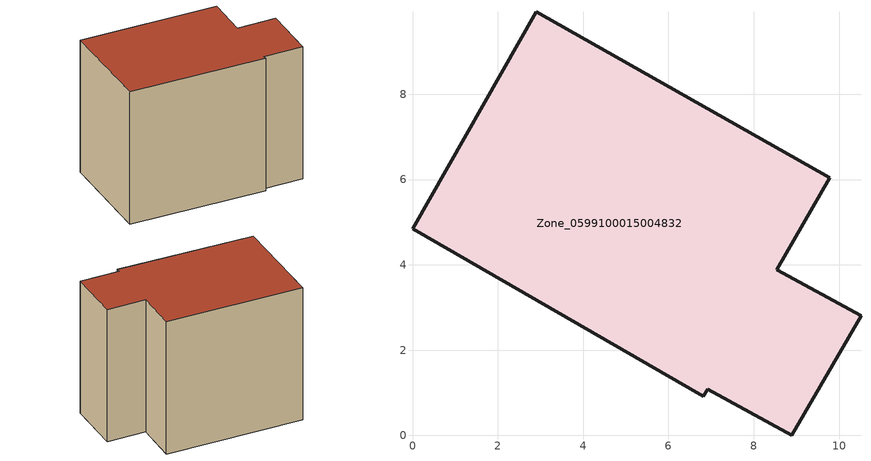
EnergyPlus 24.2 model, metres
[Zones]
Zone_0599100015004832
 floor ground (C_G): 8.53,3.88 10.51,2.8 8.89,0 6.92,1.09 6.82,0.92 0,4.85 2.9,9.94 9.79,6.05 z0.76
 wall outside (C_F): 2.9,9.94 0,4.85 6.82,0.92 6.92,1.09 8.89,0 10.51,2.8 8.53,3.88 9.79,6.05 2.9,9.94 z0.76:8.78
 roof outside (C_R): 8.53,3.88 9.79,6.05 2.9,9.94 0,4.85 6.82,0.92 6.92,1.09 8.89,0 10.51,2.8 z8.78
[BUILDING]
Pand.0599100015004832: North Axis=0; Terrain=City; Loads Convergence Tolerance Value=0.04; Temperature Convergence Tolerance Value=0.4; Solar Distribution=FullExterior; Maximum Number of Warmup Days=25; Minimum Number of Warmup Days=1
[Site:Location]
Rotterdam.The.Hague.AP_ZH_NLD Design_Conditions: Latitude=51.96; Longitude=4.45; Time Zone=1; Elevation=-4.5
[SITE:GROUNDTEMPERATURE:BUILDINGSURFACE]
18, 18, 18, 18, 18, 18, 18, 18, 18, 18, 18, 18
[MATERIAL] Thermal Absorptance=0.9; Solar Absorptance=0.7; Visible Absorptance=0.7
Name | Roughness | Thickness | Conductivity | Density | Specific Heat
G.TI.1946-1964 | MediumSmooth | 0.15 | 1 | 540 | 1210
F.TI.1946-1964 | Rough | 0.3 | 0.857143 | 1920 | 840
R.TI.1946-1964 | MediumRough | 0.2 | 0.277778 | 1500 | 1000
[CONSTRUCTION]
C_G: G.TI.1946-1964
C_F: F.TI.1946-1964
C_R: R.TI.1946-1964
[ZONE]
Zone_0599100015004832: Type=1; Multiplier=1; Ceiling Height=Autocalculate; Volume=Autocalculate; Floor Area=autocalculate; Part of Total Floor Area=Yes
[ZONEINFILTRATION:DESIGNFLOWRATE]
Infil_Zone_0599100015004832: Zone or ZoneList or Space or SpaceList=Zone_0599100015004832; Schedule=AlwaysOn; Design Flow Rate Calculation Method=Flow/Area; Flow Rate per Floor Area=0.003; Constant Term Coefficient=1; Temperature Term Coefficient=0; Velocity Term Coefficient=0; Velocity Squared Term Coefficient=0
[HVACTEMPLATE:ZONE:IDEALLOADSAIRSYSTEM]
Zone_0599100015004832: Maximum Heating Supply Air Temperature=50; Minimum Cooling Supply Air Temperature=13; Maximum Heating Supply Air Humidity Ratio=0.0156; Minimum Cooling Supply Air Humidity Ratio=0.0077; Heating Limit=NoLimit; Cooling Limit=NoLimit; Dehumidification Control Type=ConstantSensibleHeatRatio; Cooling Sensible Heat Ratio=0.7; Dehumidification Setpoint=60; Humidification Control Type=None; Humidification Setpoint=30; Outdoor Air Method=None; Outdoor Air Flow Rate per Person=0.00944; Outdoor Air Flow Rate per Zone Floor Area=0; Outdoor Air Flow Rate per Zone=0; Demand Controlled Ventilation Type=None; Outdoor Air Economizer Type=NoEconomizer; Heat Recovery Type=None; Sensible Heat Recovery Effectiveness=0.7; Latent Heat Recovery Effectiveness=0.65
[ZONECONTROL:THERMOSTAT]
ThermostatControl_Zone_0599100015004832: Zone or ZoneList=Zone_0599100015004832; Control Type Schedule=DualSetpointControlType; Control 1=Thermostat_Zone_0599100015004832; Temperature Difference Between Cutout And Setpoint=0
[THERMOSTATSETPOINT:DUALSETPOINT]
Thermostat_Zone_0599100015004832: Heating Setpoint Temperature Schedule=HeatingSetpoint_Zone_0599100015004832; Cooling Setpoint Temperature Schedule=CoolingSetpoint_Zone_0599100015004832
[SCHEDULE:COMPACT]
HeatingSetpoint_Zone_0599100015004832: Through: 12/31, For: AllDays, Until: 24:00, 21
CoolingSetpoint_Zone_0599100015004832: Through: 12/31, For: AllDays, Until: 24:00, 24
DualSetpointControlType: Through: 12/31, For: AllDays, Until: 24:00, 4
AlwaysOn: Through: 12/31, For: AllDays, Until: 24:00, 1
